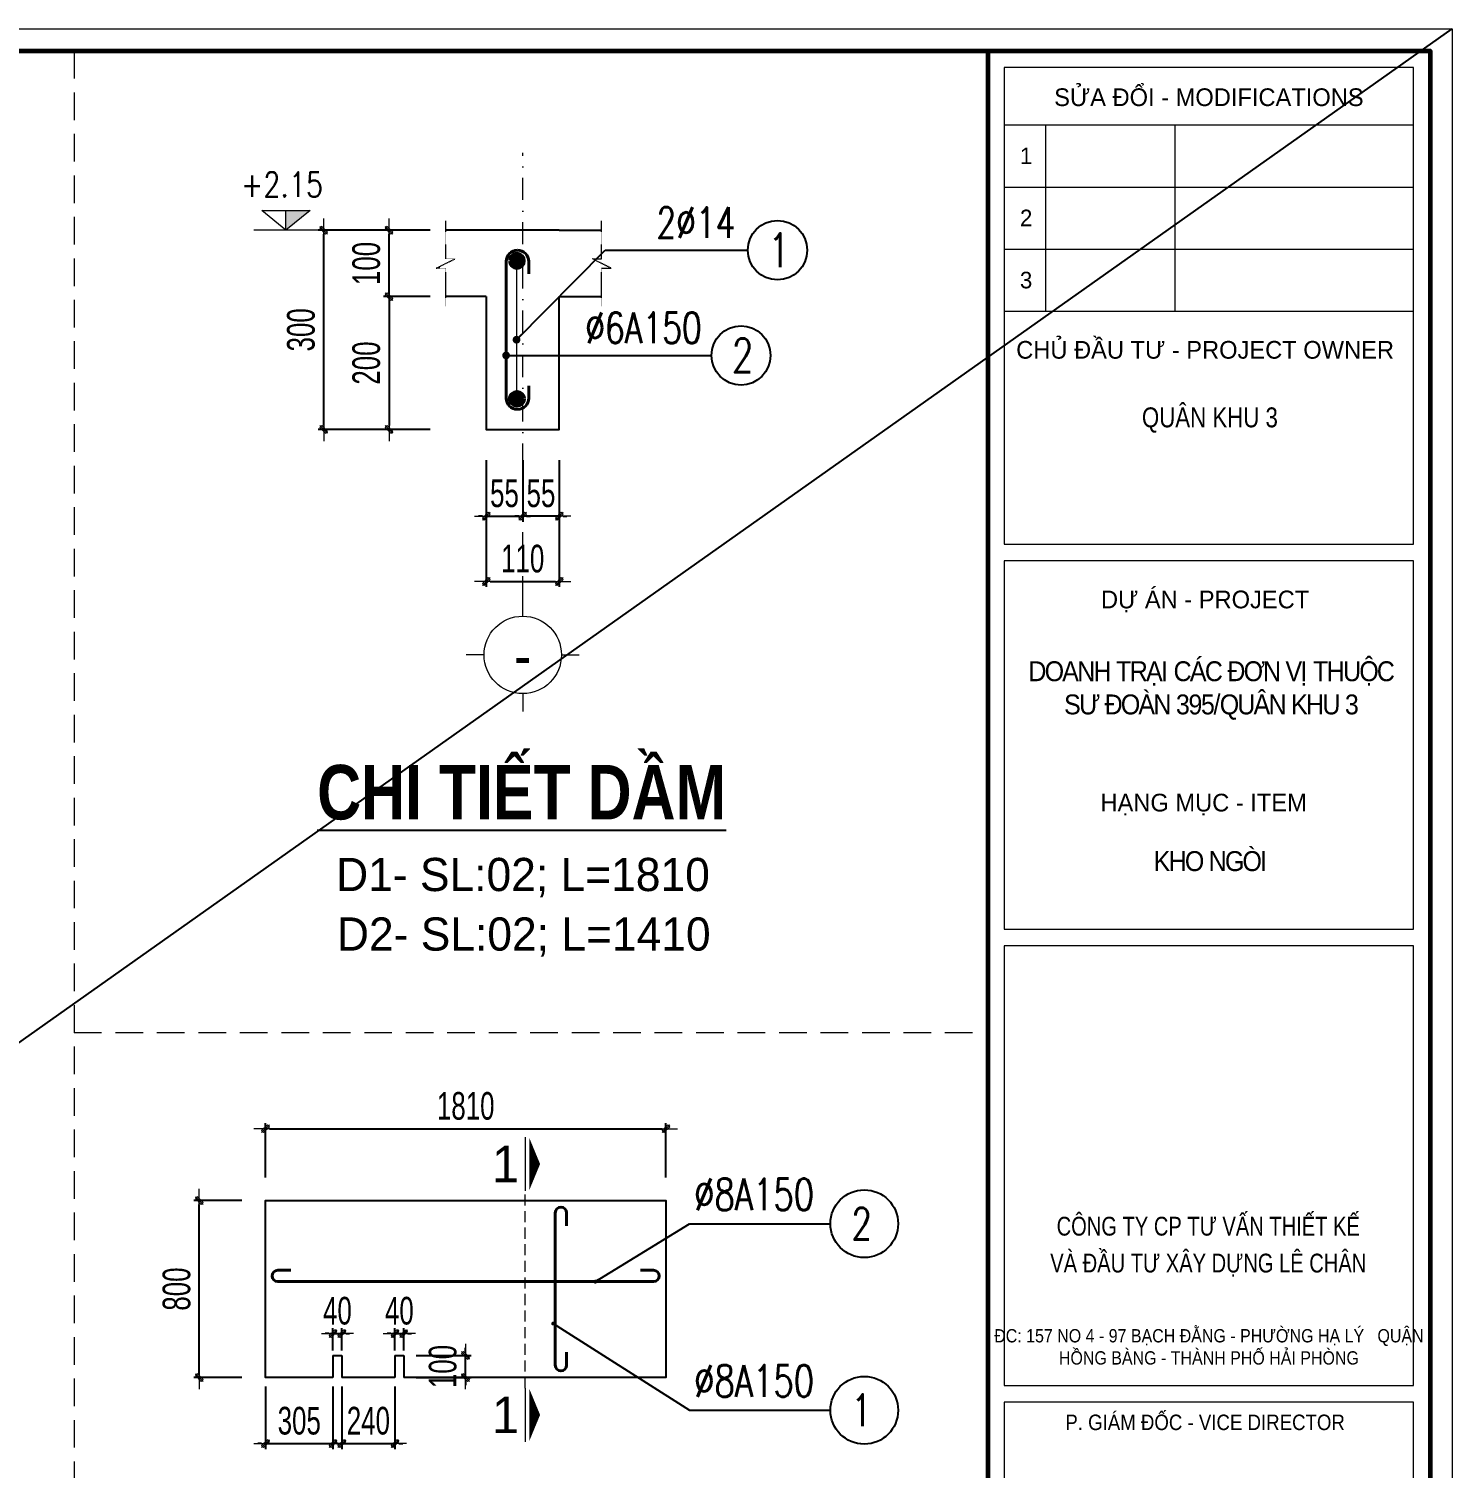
# Model space of a CAD drawing. Header units: millimetres. Extents: x -178395 to 493851, y -561170 to -280028.
# Drawn here: x 348816 to 355251, y -457171 to -450665 of the extents above; entities that cross this region are included whole.
import ezdxf
from ezdxf.enums import TextEntityAlignment as Align

# ---------------------------------------------------------------- set-up
doc = ezdxf.new("R2010")
doc.units = ezdxf.units.MM
doc.header["$MEASUREMENT"] = 0
doc.header["$PDMODE"] = 32
doc.linetypes.add('DASHDOT', pattern=[1, 0.5, -0.25, 0, -0.25])
doc.linetypes.add('HIDDEN', pattern=[0.375, 0.25, -0.125])
doc.layers.get('Defpoints').update_dxf_attribs({"color": 1})
for name, color, linetype, lineweight in [('08. Net Text', 3, 'Continuous', 13), ('Khungten_LCDI', 7, 'Continuous', 5), ('LC Dim', 8, 'Continuous', 18), ('LC ISO', 153, 'Continuous', 13), ('LC Khac', 4, 'Continuous', 9), ('LC MANH DUT', 35, 'HIDDEN', 5), ('LC Net dam2', 6, 'Continuous', 40), ('LC Net dam3', 1, 'Continuous', 60), ('LC Net manh', 133, 'Continuous', 5), ('LC Net thay', 63, 'Continuous', 25), ('LC Net truc', 79, 'DASHDOT', 13), ('LC Text1', 3, 'Continuous', 20), ('LC Text2', 7, 'Continuous', 25), ('MANH', 35, 'HIDDEN', 5)]:
    doc.layers.add(name, color=color, linetype=linetype, lineweight=lineweight)
doc.layers.add('KCS_Plotter', color=11, linetype='Continuous', plot=False)
doc.styles.add('HOATBIF', font='hoatbif.shx', dxfattribs={"width": 0.7})
doc.styles.add('Khungten', font='VHAVAN.TTF', dxfattribs={"width": 0.9, "height": 5000})
doc.styles.add('LC 1', font='VHAVANB.TTF')
doc.styles.add('LC 3', font='vnsimli.shx', dxfattribs={"width": 0.75})
doc.styles.add('LC3', font='VHARIALB.TTF', dxfattribs={"width": 0.8})
doc.styles.add('T1', font='Vnsimli.shx', dxfattribs={"width": 0.8})
doc.styles.add('Text Khung Ten', font='VHAVAN.TTF')
doc.styles.add('Title', font='VHBLACK.TTF', dxfattribs={"width": 0.8})
doc.dimstyles.new('1-100(1-50)', dxfattribs={"dimscale": 50, "dimtxt": 2.5, "dimasz": 0.35, "dimexe": 0.5, "dimexo": 0, "dimgap": 0.8, "dimtad": 1, "dimdec": 0, "dimzin": 0, "dimdsep": 46, "dimtxsty": 'HOATBIF', "dimblk1": 'DOT', "dimblk2": 'DOT', "dimsah": 1, "dimcen": -1, "dimdle": 1, "dimclrd": 256, "dimclre": 256, "dimclrt": 4, "dimadec": 3, "dimazin": 2, "dimtfac": 0.3333333333333333, "dimtdec": 0, "dimtix": 1, "dimtmove": 2, "dimatfit": 3, "dimldrblk": 'DOT', "dimfxl": 1, "dimtvp": 0.8333333333333334, "dimtolj": 1, "dimtzin": 0, "dimarcsym": 0})

# ---------------------------------------------------------------- blocks, each defined once
blk = doc.blocks.new('lcdi fix')
at = {"layer": 'Defpoints', "lineweight": 0}
blk.add_lwpolyline([(-1199.999999582767, -14849.99999999255), (-1199.999999582767, 14849.99999999255), (40799.99891111254, 14849.99999999255), (40799.99891111254, -14849.99999999255)], close=True, dxfattribs=at)
at = {"layer": 'Khungten_LCDI', "color": 5, "lineweight": 60}
blk.add_line((36600.02583062735, 14649.99999999255), (36600.02583062735, -14649.99999999255), dxfattribs=at)
at = {"layer": 'Khungten_LCDI', "color": 5, "lineweight": 25}
blk.add_line((40599.99900004354, -14649.99999999255), (40599.99900004354, 14649.99999999255), dxfattribs=at)
at = {"layer": 'Khungten_LCDI', "color": 9, "lineweight": 15}
for p, q in [((36750.02513940614, 13981.27512976249), (40449.99992020759, 13981.27512976249)), ((37122.65760470257, 13981.27512976249), (37122.65760470254, 12296.77231280552)), ((38292.76930031255, 13981.27512976249), (38292.76930031255, 12296.77231280552)), ((36750.02513940614, 13419.77419077684), (40449.99992021138, 13419.77419077684)), ((36750.02513940614, 12858.27325179118), (40449.99992021519, 12858.27325179118)), ((36750.02513940614, 12296.77231280552), (40449.99992021897, 12296.77231280552))]:
    blk.add_line(p, q, dxfattribs=at)
at = {"layer": 'Khungten_LCDI', "color": 5, "lineweight": 60}
blk.add_lwpolyline([(0, -14649.99999999255), (0, 14649.99999999255), (40599.99891117215, 14649.99999999255), (40599.99891117215, -14649.99999999255)], close=True, dxfattribs=at)
at = {"layer": 'Khungten_LCDI', "color": 9, "lineweight": 15}
for points in [[(36750.02513940614, 10190.36215135436), (40449.9999202339, 10190.36215135436), (40449.9999202041, 14500.00056800942), (36750.02513940614, 14500.00056800942)], [(36750.02496889672, 6711.542286322532), (40449.99974969468, 6711.542286322532), (40449.99974969468, 10040.36288679493), (36750.02496889672, 10040.36288679493)], [(36750.02502495137, 2587.221437875618), (40449.99980574933, 2587.221437875618), (40449.99980574933, 6561.543166530129), (36750.02502495137, 6561.543166530129)], [(36750.02502495137, 446.3150240202522), (40449.99980574933, 446.3150240202522), (40449.99980574933, 2437.222380185602), (36750.02502495137, 2437.222380185602)]]:
    blk.add_lwpolyline(points, close=True, dxfattribs=at)
at = {"color": 7, "style": 'Khungten'}
for s, p in [('söa ®æi - modifications', (38600.01252980512, 14151.4617836813)), ('chñ ®Çu t\xad - project owner', (38565.57125560918, 11868.2169807844)), ('dù ¸n - project', (38565.57108509979, 9611.80748452348)), ('h¹ng môc - item', (38552.46510473332, 7775.596831287228))]:
    blk.add_text(s, height=159.9999958502171, dxfattribs=at).set_placement(p, align=Align.CENTER)
at = {"color": 7}
for s, height, style, width, p in [('c«ng ty cp t\xad vÊn thiÕt kÕ', 169.9999955908556, 'Title', 0.8, (38594.21919414488, 3941.873595946599)), ('vµ ®Çu t\xad x©y dùng lª ch©n', 169.9999955908556, 'Title', 0.8, (38594.21919414488, 3608.587337957782)), ('P. gi¸m ®èc - VICE director', 139.9999963689399, 'Khungten', 0.9, (38565.57114115444, 2183.883514113128))]:
    blk.add_text(s, height=height, dxfattribs=dict(at, style=style, width=width)).set_placement(p, align=Align.CENTER)
at = {"color": 4, "char_height": 179.9999953314942, "attachment_point": 5, "style": 'Khungten'}
for s, insert, width in [('{\\f.VnArialH|b0|i0|c0|p34;\\W0.8;qu©n khu 3}', (38609.02527756968, 11313.04032045403), 2315.239174475153), ('{\\f.VnArialH|b0|i0|c0|p34;\\W0.9;\\T0.9;doanh tr¹i c¸c ®¬n vÞ thuéc s\xad ®oµn 395/qu©n khu 3}', (38616.59573447103, 8868.327071813743), 3461.974560685278), ('{\\f.VnArialH|b0|i0|c0|p34;\\T0.9;kho ngßi}', (38609.02510706029, 7325.415664871041), 3712.55598912021)]:
    blk.add_mtext(s, dxfattribs=dict(at, insert=insert, width=width))
at = {"color": 7, "insert": (38600.01241535035, 3096.456882828323), "char_height": 120, "attachment_point": 2, "style": 'Khungten'}
blk.add_mtext_dynamic_manual_height_columns('®c: 157 no 4 - 97 b¹ch ®»ng - ph\xadêng h¹ lý   quËn hång bµng - thµnh phè h¶i phßng ', width=3886.568828173215, gutter_width=25, heights=[0], dxfattribs=at)
at = {"color": 7, "style": 'Khungten', "width": 0.8}
for tag, p in [('REVISION', (39498.75271332351, -10746.30395446718)), ('NGAYHT', (39546.07422497955, -11609.37091637403))]:
    blk.add_attdef(tag, text='', height=199.998925739526, dxfattribs=at).set_placement(p, align=Align.CENTER)
at = {"layer": '08. Net Text', "color": 7, "style": 'Text Khung Ten'}
blk.add_text('1', height=150, dxfattribs=at).set_placement((36891.65192946028, 13626.77405334987))
at = {"layer": '08. Net Text', "color": 7, "ltscale": 2, "style": 'Text Khung Ten'}
for s, p in [('2', (36891.65192946028, 13065.27311436422)), ('3', (36891.65192946028, 12503.77217537856))]:
    blk.add_text(s, height=150, dxfattribs=at).set_placement(p)
at = {"layer": 'LC Text1', "color": 3, "style": 'LC 1', "width": 1.834005631990714}
for tag, p, p2 in [('TENBANVE1', (36912.65773373929, -8885.760238945484), (40339.14503431407, -8885.760238945484)), ('TENBANVE2', (36912.65773373929, -9562.465564332902), (40339.14503431407, -9562.465564332902))]:
    blk.add_attdef(tag, text='', height=249.9999935159642, dxfattribs=at).set_placement(p, p2, align=Align.FIT)
at = {"layer": 'LC Text1', "style": 'Title', "width": 0.7}
blk.add_attdef('SOBANVE', text='', height=249.9999935159641, dxfattribs=at).set_placement((39561.98232412425, -13896.18071823567), align=Align.CENTER)
blk = doc.blocks.new('theptron1')
at = {"layer": 'LC Net dam3'}
for p, q in [((-0.5, 0), (0.5, 0)), ((-0.3535533905960619, 0.353553390592424), (0.3535533905960619, -0.353553390592424)), ((0.3535533905960619, 0.353553390592424), (-0.3535533905960619, -0.353553390592424)), ((0, 0.5), (0, -0.5))]:
    blk.add_line(p, q, dxfattribs=at)
blk.add_circle((0, 0), 0.4999999999978782, dxfattribs=at)
blk = doc.blocks.new('DOT')
at = {"layer": 'LC Dim'}
blk.add_line((-3, 0), (3, 0), dxfattribs=at)
at = {"layer": 'LC Dim', "color": 4}
blk.add_line((-1, -1), (1, 1), dxfattribs=at)
blk.add_lwpolyline([(0.5, 1), (-1, -0.5), (-0.5, -1), (1, 0.5)], close=True, dxfattribs=at)
blk = doc.blocks.new('*D1228')
at = {"layer": 'Defpoints', "color": 0, "ltscale": 2, "transparency": 16777216}
for p in [(350883.8881903124, -452614.4127547548), (351048.8881903124, -452614.4127547548), (351048.8881903124, -452867.9188399567)]:
    blk.add_point(p, dxfattribs=at)
at = {"layer": 'LC Dim', "lineweight": -2, "ltscale": 2, "transparency": 16777216}
for p, q in [((350883.8881903124, -452614.4127547548), (350883.8881903124, -452892.9188399567)), ((351048.8881903124, -452614.4127547548), (351048.8881903124, -452892.9188399567)), ((350866.3881903124, -452867.9188399567), (350848.8881903124, -452867.9188399567)), ((350883.8881903124, -452867.9188399567), (351048.8881903124, -452867.9188399567)), ((351066.3881903124, -452867.9188399567), (351083.8881903124, -452867.9188399567))]:
    blk.add_line(p, q, dxfattribs=at)
at = {"layer": 'LC Dim', "lineweight": -2, "ltscale": 2, "transparency": 16777216, "xscale": 17.5, "yscale": 17.5, "zscale": 17.5}
blk.add_blockref('DOT', (350883.8881903124, -452867.9188399567), dxfattribs=at)
at = {"layer": 'LC Dim', "lineweight": -2, "ltscale": 2, "transparency": 16777216, "xscale": 17.5, "yscale": 17.5, "zscale": 17.5, "rotation": 180}
blk.add_blockref('DOT', (351048.8881903124, -452867.9188399567), dxfattribs=at)
at = {"layer": 'LC Dim', "color": 4, "ltscale": 2, "transparency": 16777216, "insert": (350966.3881903124, -452765.4188399567), "char_height": 125, "attachment_point": 5, "style": 'HOATBIF'}
blk.add_mtext('\\A1;55', dxfattribs=at)
blk = doc.blocks.new('_Dot')
at = {"color": 0, "linetype": 'ByBlock', "lineweight": -2}
blk.add_line((-0.5, 0), (-1, 0), dxfattribs=at)
at = {"color": 0, "linetype": 'ByBlock', "const_width": 0.5}
blk.add_lwpolyline([(-0.25, 0, 1), (0.25, 0, 1)], format="xyb", close=True, dxfattribs=at)
blk = doc.blocks.new('*D1229')
at = {"layer": 'Defpoints', "color": 0, "ltscale": 2, "transparency": 16777216}
for p in [(350883.8881903124, -452614.4127547548), (351213.8881903124, -452614.4127547548), (351213.8881903124, -453163.1516017588)]:
    blk.add_point(p, dxfattribs=at)
at = {"layer": 'LC Dim', "lineweight": -2, "ltscale": 2, "transparency": 16777216}
for p, q in [((350883.8881903124, -452614.4127547548), (350883.8881903124, -453188.1516017588)), ((351213.8881903124, -452614.4127547548), (351213.8881903124, -453188.1516017588)), ((350901.3881903124, -453163.1516017588), (351196.3881903124, -453163.1516017588))]:
    blk.add_line(p, q, dxfattribs=at)
at = {"layer": 'LC Dim', "lineweight": -2, "ltscale": 2, "transparency": 16777216, "xscale": 17.5, "yscale": 17.5, "zscale": 17.5, "rotation": 180}
blk.add_blockref('DOT', (350883.8881903124, -453163.1516017588), dxfattribs=at)
at = {"layer": 'LC Dim', "lineweight": -2, "ltscale": 2, "transparency": 16777216, "xscale": 17.5, "yscale": 17.5, "zscale": 17.5}
blk.add_blockref('DOT', (351213.8881903124, -453163.1516017588), dxfattribs=at)
at = {"layer": 'LC Dim', "color": 4, "ltscale": 2, "transparency": 16777216, "insert": (351048.8881903124, -453060.6516017588), "char_height": 125, "attachment_point": 5, "style": 'HOATBIF'}
blk.add_mtext('\\A1;110', dxfattribs=at)
blk = doc.blocks.new('*D1230')
at = {"layer": 'Defpoints', "color": 0, "ltscale": 2, "transparency": 16777216}
for p in [(350444.4604901012, -451575.9561887703), (350630.3771477961, -451575.9561887703), (350630.3771477956, -451875.9561887702)]:
    blk.add_point(p, dxfattribs=at)
at = {"layer": 'LC Dim', "lineweight": -2, "ltscale": 2, "transparency": 16777216}
for p, q in [((350630.3771477961, -451575.9561887703), (350419.4604901012, -451575.9561887703)), ((350444.4604901012, -451858.4561887702), (350444.4604901012, -451593.4561887703)), ((350630.3771477956, -451875.9561887702), (350419.4604901012, -451875.9561887702))]:
    blk.add_line(p, q, dxfattribs=at)
at = {"layer": 'LC Dim', "lineweight": -2, "ltscale": 2, "transparency": 16777216, "xscale": 17.5, "yscale": 17.5, "zscale": 17.5}
for p, rotation in [((350444.4604901012, -451575.9561887703), 90), ((350444.4604901012, -451875.9561887702), 270)]:
    blk.add_blockref('DOT', p, dxfattribs=dict(at, rotation=rotation))
at = {"layer": 'LC Dim', "color": 4, "ltscale": 2, "transparency": 16777216, "insert": (350341.9604901011, -451725.9561887702), "char_height": 125, "attachment_point": 5, "rotation": 90, "style": 'HOATBIF'}
blk.add_mtext('\\A1;100', dxfattribs=at)
blk = doc.blocks.new('*D1231')
at = {"layer": 'Defpoints', "color": 0, "ltscale": 2, "transparency": 16777216}
for p in [(350149.2277282989, -451575.9561887703), (350630.3771477959, -451575.9561887703), (350630.3771477954, -452475.9561887703)]:
    blk.add_point(p, dxfattribs=at)
at = {"layer": 'LC Dim', "lineweight": -2, "ltscale": 2, "transparency": 16777216}
for p, q in [((350630.3771477959, -451575.9561887703), (350124.2277282989, -451575.9561887703)), ((350149.2277282989, -452458.4561887703), (350149.2277282989, -451593.4561887703)), ((350630.3771477954, -452475.9561887703), (350124.2277282989, -452475.9561887703))]:
    blk.add_line(p, q, dxfattribs=at)
at = {"layer": 'LC Dim', "lineweight": -2, "ltscale": 2, "transparency": 16777216, "xscale": 17.5, "yscale": 17.5, "zscale": 17.5}
for p, rotation in [((350149.2277282989, -451575.9561887703), 90), ((350149.2277282989, -452475.9561887703), 270)]:
    blk.add_blockref('DOT', p, dxfattribs=dict(at, rotation=rotation))
at = {"layer": 'LC Dim', "color": 4, "ltscale": 2, "transparency": 16777216, "insert": (350046.7277282987, -452025.9561887702), "char_height": 125, "attachment_point": 5, "rotation": 90, "style": 'HOATBIF'}
blk.add_mtext('\\A1;300', dxfattribs=at)
blk = doc.blocks.new('TIEUDE1')
at = {"layer": 'LC Text2', "color": 7, "style": 'LC 1'}
blk.add_attdef('TIªU§Ò', text='', height=5, dxfattribs=at).set_placement((0, 0), align=Align.BOTTOM_CENTER)
blk.add_attdef('TL', text='', height=3, dxfattribs=at).set_placement((0, -2), align=Align.TOP_CENTER)
blk = doc.blocks.new('*D1232')
at = {"layer": 'Defpoints', "color": 0, "ltscale": 2, "transparency": 16777216}
for p in [(350630.3771477954, -451875.9561887702), (350444.4604901012, -452475.9561887703), (350601.0963930592, -452475.9561887703)]:
    blk.add_point(p, dxfattribs=at)
at = {"layer": 'LC Dim', "lineweight": -2, "ltscale": 2, "transparency": 16777216}
for p, q in [((350630.3771477954, -451875.9561887702), (350419.4604901012, -451875.9561887702)), ((350444.4604901012, -451893.4561887702), (350444.4604901012, -452458.4561887703)), ((350601.0963930592, -452475.9561887703), (350419.4604901012, -452475.9561887703))]:
    blk.add_line(p, q, dxfattribs=at)
at = {"layer": 'LC Dim', "lineweight": -2, "ltscale": 2, "transparency": 16777216, "xscale": 17.5, "yscale": 17.5, "zscale": 17.5}
for p, rotation in [((350444.4604901012, -451875.9561887702), 90), ((350444.4604901012, -452475.9561887703), 270)]:
    blk.add_blockref('DOT', p, dxfattribs=dict(at, rotation=rotation))
at = {"layer": 'LC Dim', "color": 4, "ltscale": 2, "transparency": 16777216, "insert": (350341.9604901011, -452175.9561887702), "char_height": 125, "attachment_point": 5, "rotation": 90, "style": 'HOATBIF'}
blk.add_mtext('\\A1;200', dxfattribs=at)
blk = doc.blocks.new('TTRUC')
at = {"layer": 'LC ISO'}
for p, q in [((0, 6.94551799677526), (0, 10.13175513561828)), ((-6.94551799677526, 0), (-10.13175513561828, 0)), ((6.94551799677526, 0), (10.13175513561828, 0)), ((0, -6.94551799677526), (0, -10.13175513561828))]:
    blk.add_line(p, q, dxfattribs=at)
at = {"layer": 'LC Net manh'}
blk.add_circle((0, 0), 6.94551799677526, dxfattribs=at)
blk = doc.blocks.new('*D1233')
at = {"layer": 'Defpoints', "color": 0, "ltscale": 2, "transparency": 16777216}
for p in [(351048.8881903124, -452614.4127547548), (351213.8881903124, -452614.4127547548), (351048.8881903124, -452867.9188399567)]:
    blk.add_point(p, dxfattribs=at)
at = {"layer": 'LC Dim', "lineweight": -2, "ltscale": 2, "transparency": 16777216}
for p, q in [((351048.8881903124, -452614.4127547548), (351048.8881903124, -452892.9188399567)), ((351213.8881903124, -452614.4127547548), (351213.8881903124, -452892.9188399567)), ((351031.3881903124, -452867.9188399567), (351013.8881903124, -452867.9188399567)), ((351213.8881903124, -452867.9188399567), (351048.8881903124, -452867.9188399567)), ((351231.3881903124, -452867.9188399567), (351248.8881903124, -452867.9188399567))]:
    blk.add_line(p, q, dxfattribs=at)
at = {"layer": 'LC Dim', "lineweight": -2, "ltscale": 2, "transparency": 16777216, "xscale": 17.5, "yscale": 17.5, "zscale": 17.5}
blk.add_blockref('DOT', (351048.8881903124, -452867.9188399567), dxfattribs=at)
at = {"layer": 'LC Dim', "lineweight": -2, "ltscale": 2, "transparency": 16777216, "xscale": 17.5, "yscale": 17.5, "zscale": 17.5, "rotation": 180}
blk.add_blockref('DOT', (351213.8881903124, -452867.9188399567), dxfattribs=at)
at = {"layer": 'LC Dim', "color": 4, "ltscale": 2, "transparency": 16777216, "insert": (351131.3881903124, -452765.4188399567), "char_height": 125, "attachment_point": 5, "style": 'HOATBIF'}
blk.add_mtext('\\A1;55', dxfattribs=at)
blk = doc.blocks.new('Caodo1')
at = {"layer": 'LC Text1'}
blk.add_hatch(color=4, dxfattribs=at).paths.add_polyline_path([(3.638e-12, 200.210680454169), (3.638e-12, 3.2e-15), (243.3882687822297, 200.210680454169)])
at = {"layer": 'LC Text1', "color": 4}
for p, q in [((3.638e-12, 0), (3.638e-12, 200.2106804541654)), ((323.6303984126134, 0), (-323.6303984126098, 0))]:
    blk.add_line(p, q, dxfattribs=at)
blk.add_lwpolyline([(-243.3882687822297, 200.210680454169), (243.3882687822297, 200.210680454169), (3.638e-12, 0), (3.638e-12, 0)], close=True, dxfattribs=at)
at = {"layer": 'LC Text1', "color": 4, "style": 'T1', "width": 0.8}
blk.add_attdef('%%P0,00', text='', height=250, dxfattribs=at).set_placement((-39.04586973765618, 459.5053816559738), align=Align.MIDDLE_CENTER)
blk = doc.blocks.new('*D1200')
at = {"layer": 'Defpoints', "color": 0, "ltscale": 2, "transparency": 16777216}
for p in [(349586.8117204267, -455961.0846480821), (349779.6545331988, -455961.0846480821), (349779.6545331993, -456761.0846480821)]:
    blk.add_point(p, dxfattribs=at)
at = {"layer": 'LC Dim', "lineweight": -2, "ltscale": 2, "transparency": 16777216}
for p, q in [((349779.6545331988, -455961.0846480821), (349561.8117204267, -455961.0846480821)), ((349586.8117204267, -456743.5846480821), (349586.8117204267, -455978.5846480821)), ((349779.6545331993, -456761.0846480821), (349561.8117204267, -456761.0846480821))]:
    blk.add_line(p, q, dxfattribs=at)
at = {"layer": 'LC Dim', "lineweight": -2, "ltscale": 2, "transparency": 16777216, "xscale": 17.5, "yscale": 17.5, "zscale": 17.5}
for p, rotation in [((349586.8117204267, -455961.0846480821), 90), ((349586.8117204267, -456761.0846480821), 270)]:
    blk.add_blockref('DOT', p, dxfattribs=dict(at, rotation=rotation))
at = {"layer": 'LC Dim', "color": 4, "ltscale": 2, "transparency": 16777216, "insert": (349484.3117204265, -456361.084648082), "char_height": 125, "attachment_point": 5, "rotation": 90, "style": 'HOATBIF'}
blk.add_mtext('\\A1;800', dxfattribs=at)
blk = doc.blocks.new('*D1201')
at = {"layer": 'Defpoints', "color": 0, "ltscale": 2, "transparency": 16777216}
for p in [(351696.1824927182, -455636.4650764127), (349886.1824927182, -455856.8150260619), (351696.1824927182, -455856.8150260619)]:
    blk.add_point(p, dxfattribs=at)
at = {"layer": 'LC Dim', "lineweight": -2, "ltscale": 2, "transparency": 16777216}
for p, q in [((349886.1824927182, -455856.8150260619), (349886.1824927182, -455611.4650764127)), ((351696.1824927182, -455856.8150260619), (351696.1824927182, -455611.4650764127)), ((349903.6824927182, -455636.4650764127), (351678.6824927182, -455636.4650764127))]:
    blk.add_line(p, q, dxfattribs=at)
at = {"layer": 'LC Dim', "lineweight": -2, "ltscale": 2, "transparency": 16777216, "xscale": 17.5, "yscale": 17.5, "zscale": 17.5, "rotation": 180}
blk.add_blockref('DOT', (349886.1824927182, -455636.4650764127), dxfattribs=at)
at = {"layer": 'LC Dim', "lineweight": -2, "ltscale": 2, "transparency": 16777216, "xscale": 17.5, "yscale": 17.5, "zscale": 17.5}
blk.add_blockref('DOT', (351696.1824927182, -455636.4650764127), dxfattribs=at)
at = {"layer": 'LC Dim', "color": 4, "ltscale": 2, "transparency": 16777216, "insert": (350791.1824927182, -455533.9650764127), "char_height": 125, "attachment_point": 5, "style": 'HOATBIF'}
blk.add_mtext('\\A1;1810', dxfattribs=at)
blk = doc.blocks.new('*D1202')
at = {"layer": 'Defpoints', "color": 0, "ltscale": 2, "transparency": 16777216}
for p in [(349886.1824927182, -456801.9688691552), (350191.1824927182, -456801.9688691552), (350191.1824927182, -457059.3333495017)]:
    blk.add_point(p, dxfattribs=at)
at = {"layer": 'LC Dim', "lineweight": -2, "ltscale": 2, "transparency": 16777216}
for p, q in [((349886.1824927182, -456801.9688691552), (349886.1824927182, -457084.3333495017)), ((350191.1824927182, -456801.9688691552), (350191.1824927182, -457084.3333495017)), ((349868.6824927182, -457059.3333495017), (349851.1824927182, -457059.3333495017)), ((349886.1824927182, -457059.3333495017), (350191.1824927182, -457059.3333495017)), ((350208.6824927182, -457059.3333495017), (350226.1824927182, -457059.3333495017))]:
    blk.add_line(p, q, dxfattribs=at)
at = {"layer": 'LC Dim', "lineweight": -2, "ltscale": 2, "transparency": 16777216, "xscale": 17.5, "yscale": 17.5, "zscale": 17.5}
blk.add_blockref('DOT', (349886.1824927182, -457059.3333495017), dxfattribs=at)
at = {"layer": 'LC Dim', "lineweight": -2, "ltscale": 2, "transparency": 16777216, "xscale": 17.5, "yscale": 17.5, "zscale": 17.5, "rotation": 180}
blk.add_blockref('DOT', (350191.1824927182, -457059.3333495017), dxfattribs=at)
at = {"layer": 'LC Dim', "color": 4, "ltscale": 2, "transparency": 16777216, "insert": (350038.6824927182, -456956.8333495017), "char_height": 125, "attachment_point": 5, "style": 'HOATBIF'}
blk.add_mtext('\\A1;305', dxfattribs=at)
blk = doc.blocks.new('*D1203')
at = {"layer": 'Defpoints', "color": 0, "ltscale": 2, "transparency": 16777216}
for p in [(350231.1824927182, -456562.2274973448), (350191.1824927182, -456639.4032935921), (350231.1824927182, -456639.4032935921)]:
    blk.add_point(p, dxfattribs=at)
at = {"layer": 'LC Dim', "lineweight": -2, "ltscale": 2, "transparency": 16777216}
for p, q in [((350191.1824927182, -456639.4032935921), (350191.1824927182, -456537.2274973448)), ((350231.1824927182, -456639.4032935921), (350231.1824927182, -456537.2274973448)), ((350173.6824927182, -456562.2274973448), (350156.1824927182, -456562.2274973448)), ((350191.1824927182, -456562.2274973448), (350231.1824927182, -456562.2274973448)), ((350248.6824927182, -456562.2274973448), (350266.1824927182, -456562.2274973448))]:
    blk.add_line(p, q, dxfattribs=at)
at = {"layer": 'LC Dim', "lineweight": -2, "ltscale": 2, "transparency": 16777216, "xscale": 17.5, "yscale": 17.5, "zscale": 17.5}
blk.add_blockref('DOT', (350191.1824927182, -456562.2274973448), dxfattribs=at)
at = {"layer": 'LC Dim', "lineweight": -2, "ltscale": 2, "transparency": 16777216, "xscale": 17.5, "yscale": 17.5, "zscale": 17.5, "rotation": 180}
blk.add_blockref('DOT', (350231.1824927182, -456562.2274973448), dxfattribs=at)
at = {"layer": 'LC Dim', "color": 4, "ltscale": 2, "transparency": 16777216, "insert": (350211.1824927182, -456459.7274973448), "char_height": 125, "attachment_point": 5, "style": 'HOATBIF'}
blk.add_mtext('\\A1;40', dxfattribs=at)
blk = doc.blocks.new('*D1204')
at = {"layer": 'Defpoints', "color": 0, "ltscale": 2, "transparency": 16777216}
for p in [(350511.1824927182, -456562.2274973448), (350471.1824927182, -456639.4032935921), (350511.1824927182, -456639.4032935921)]:
    blk.add_point(p, dxfattribs=at)
at = {"layer": 'LC Dim', "lineweight": -2, "ltscale": 2, "transparency": 16777216}
for p, q in [((350471.1824927182, -456639.4032935921), (350471.1824927182, -456537.2274973448)), ((350511.1824927182, -456639.4032935921), (350511.1824927182, -456537.2274973448)), ((350453.6824927182, -456562.2274973448), (350436.1824927182, -456562.2274973448)), ((350471.1824927182, -456562.2274973448), (350511.1824927182, -456562.2274973448)), ((350528.6824927182, -456562.2274973448), (350546.1824927182, -456562.2274973448))]:
    blk.add_line(p, q, dxfattribs=at)
at = {"layer": 'LC Dim', "lineweight": -2, "ltscale": 2, "transparency": 16777216, "xscale": 17.5, "yscale": 17.5, "zscale": 17.5}
blk.add_blockref('DOT', (350471.1824927182, -456562.2274973448), dxfattribs=at)
at = {"layer": 'LC Dim', "lineweight": -2, "ltscale": 2, "transparency": 16777216, "xscale": 17.5, "yscale": 17.5, "zscale": 17.5, "rotation": 180}
blk.add_blockref('DOT', (350511.1824927182, -456562.2274973448), dxfattribs=at)
at = {"layer": 'LC Dim', "color": 4, "ltscale": 2, "transparency": 16777216, "insert": (350491.1824927182, -456459.7274973448), "char_height": 125, "attachment_point": 5, "style": 'HOATBIF'}
blk.add_mtext('\\A1;40', dxfattribs=at)
blk = doc.blocks.new('*D1205')
at = {"layer": 'Defpoints', "color": 0, "ltscale": 2, "transparency": 16777216}
for p in [(350231.1824927182, -456801.9688691552), (350471.1824927182, -456801.9688691552), (350471.1824927182, -457059.3333495017)]:
    blk.add_point(p, dxfattribs=at)
at = {"layer": 'LC Dim', "lineweight": -2, "ltscale": 2, "transparency": 16777216}
for p, q in [((350231.1824927182, -456801.9688691552), (350231.1824927182, -457084.3333495017)), ((350471.1824927182, -456801.9688691552), (350471.1824927182, -457084.3333495017)), ((350213.6824927182, -457059.3333495017), (350196.1824927182, -457059.3333495017)), ((350231.1824927182, -457059.3333495017), (350471.1824927182, -457059.3333495017)), ((350488.6824927182, -457059.3333495017), (350506.1824927182, -457059.3333495017))]:
    blk.add_line(p, q, dxfattribs=at)
at = {"layer": 'LC Dim', "lineweight": -2, "ltscale": 2, "transparency": 16777216, "xscale": 17.5, "yscale": 17.5, "zscale": 17.5}
blk.add_blockref('DOT', (350231.1824927182, -457059.3333495017), dxfattribs=at)
at = {"layer": 'LC Dim', "lineweight": -2, "ltscale": 2, "transparency": 16777216, "xscale": 17.5, "yscale": 17.5, "zscale": 17.5, "rotation": 180}
blk.add_blockref('DOT', (350471.1824927182, -457059.3333495017), dxfattribs=at)
at = {"layer": 'LC Dim', "color": 4, "ltscale": 2, "transparency": 16777216, "insert": (350351.1824927182, -456956.8333495017), "char_height": 125, "attachment_point": 5, "style": 'HOATBIF'}
blk.add_mtext('\\A1;240', dxfattribs=at)
blk = doc.blocks.new('*D1206')
at = {"layer": 'Defpoints', "color": 0, "ltscale": 2, "transparency": 16777216}
for p in [(350567.8669088029, -456661.084648082), (350790.1302358034, -456661.084648082), (350567.8669088029, -456761.084648082)]:
    blk.add_point(p, dxfattribs=at)
at = {"layer": 'LC Dim', "lineweight": -2, "ltscale": 2, "transparency": 16777216}
for p, q in [((350567.8669088029, -456661.084648082), (350815.1302358034, -456661.084648082)), ((350790.1302358034, -456643.584648082), (350790.1302358034, -456626.084648082)), ((350790.1302358034, -456761.084648082), (350790.1302358034, -456661.084648082)), ((350567.8669088029, -456761.084648082), (350815.1302358034, -456761.084648082)), ((350790.1302358034, -456778.584648082), (350790.1302358034, -456796.084648082))]:
    blk.add_line(p, q, dxfattribs=at)
at = {"layer": 'LC Dim', "lineweight": -2, "ltscale": 2, "transparency": 16777216, "xscale": 17.5, "yscale": 17.5, "zscale": 17.5}
for p, rotation in [((350790.1302358034, -456661.084648082), 270), ((350790.1302358034, -456761.084648082), 90)]:
    blk.add_blockref('DOT', p, dxfattribs=dict(at, rotation=rotation))
at = {"layer": 'LC Dim', "color": 4, "ltscale": 2, "transparency": 16777216, "insert": (350687.6302358032, -456711.0846480819), "char_height": 125, "attachment_point": 5, "rotation": 90, "style": 'HOATBIF'}
blk.add_mtext('\\A1;100', dxfattribs=at)

msp = doc.modelspace()

# ---------------------------------------------------------------- linework, layer by layer
at = {"layer": 'KCS_Plotter', "ltscale": 250}
msp.add_line((334250.9748420428, -465515.3829134621), (355250.9742973905, -450665.3829134701), dxfattribs=at)
at = {"layer": 'LC Dim', "ltscale": 2}
msp.add_line((351022.7578606677, -452307.8658806598), (351022.7578606651, -451744.0464968796), dxfattribs=at)
at = {"layer": 'LC Khac', "color": 1, "ltscale": 2}
for p, q in [((351060.4383276015, -455674.5955460193), (351060.438327602, -455917.3280273835)), ((351060.4383276015, -456808.3939931391), (351060.438327602, -457051.1264745033))]:
    msp.add_line(p, q, dxfattribs=at)
for points in [[(351127.4432446341, -455795.9617866986, 0, 235.7142857147439, 0), (351078.7307603062, -455795.9617866986, 137.5000000002673, 137.5000000002673, 0)], [(351127.4432446341, -456929.7602338184, 0, 235.7142857147439, 0), (351078.7307603062, -456929.7602338184, 137.5000000002673, 137.5000000002673, 0)]]:
    msp.add_lwpolyline(points, format="xyseb", dxfattribs=at)
at = {"layer": 'LC MANH DUT', "ltscale": 500}
for p, q in [((349020.3691040069, -450765.3829134697), (349020.3691040069, -460188.4451888471)), ((349020.3691040069, -455201.2443725168), (353150.9877571479, -455201.2443725168))]:
    msp.add_line(p, q, dxfattribs=at)
at = {"layer": 'LC MANH DUT', "ltscale": 200}
msp.add_line((351060.4383276015, -456808.3939931391), (351060.438327602, -455917.3280273835), dxfattribs=at)
at = {"layer": 'LC Net dam2'}
for p, q in [((350973.8881903124, -451716.984126871), (350973.8881903124, -452334.9282506689)), ((351075.9440665146, -451772.9399041038), (351075.9440665146, -451716.984126871)), ((351075.9440665146, -452278.972473436), (351075.9440665146, -452334.9282506689))]:
    msp.add_line(p, q, dxfattribs=at)
at = {"layer": 'LC Net dam2', "ltscale": 2}
for points in [[(351247.2136866361, -456075.533990308), (351247.2136866358, -456016.778150308, 0.9999999999999999), (351195.8266821835, -456016.778150308), (351195.8266821919, -456705.3911458555, 1), (351247.2136866447, -456705.3911458554), (351247.2136866447, -456646.6353058552)], [(350000.6318349444, -456276.274140093), (349941.8759949444, -456276.2741400931, 0.9999999999999999), (349941.8759949444, -456327.6611445454), (351640.4889904918, -456327.661144537, 1), (351640.4889904918, -456276.2741400843), (351581.7331504916, -456276.2741400843)]]:
    msp.add_lwpolyline(points, format="xyb", dxfattribs=at)
at = {"layer": 'LC Net dam2'}
for centre, radius, start, end in [((351024.9161284134, -451716.984126871), 51.02793810103321, 90, 180), ((351024.9161284136, -451716.9841268709), 51.02793810114963, 0, 90), ((351024.9161284136, -452334.9282506689), 51.02793810114963, 180, 270), ((351024.9161284136, -452334.9282506689), 51.02793810114963, 270, 0)]:
    msp.add_arc(centre, radius, start, end, dxfattribs=at)
at = {"layer": 'LC Net thay', "linetype": 'Continuous', "ltscale": 1000}
for p, q in [((350883.8881903124, -451575.9561887701), (350701.1666226917, -451575.9561887701)), ((351213.8881903124, -451575.9561887701), (351405.7074183665, -451575.9561887701)), ((350883.8881903124, -451875.9561887701), (350701.1666226917, -451875.9561887701)), ((351213.8881903124, -451875.9561887701), (351405.7074183665, -451875.9561887701))]:
    msp.add_line(p, q, dxfattribs=at)
at = {"layer": 'LC Net thay', "ltscale": 200}
for p, q in [((350191.1824927182, -456661.0846480819), (350191.1824927182, -456761.0846480819)), ((350191.1824927182, -456661.0846480819), (350231.1824927182, -456661.0846480819)), ((350231.1824927182, -456661.0846480819), (350231.1824927182, -456761.0846480819)), ((350471.1824927182, -456661.0846480819), (350471.1824927182, -456761.0846480819)), ((350471.1824927182, -456661.0846480819), (350511.1824927182, -456661.0846480819)), ((350511.1824927182, -456661.0846480819), (350511.1824927182, -456761.0846480819))]:
    msp.add_line(p, q, dxfattribs=at)
at = {"layer": 'LC Net thay', "linetype": 'Continuous', "ltscale": 1000}
for points in [[(351213.8881903124, -451575.9561887701), (350883.8881903124, -451575.9561887701)], [(350883.8881903124, -451875.9561887701), (350883.8881903124, -452475.9561887701), (351213.8881903124, -452475.9561887701), (351213.8881903124, -451875.9561887701)]]:
    msp.add_lwpolyline(points, dxfattribs=at)
at = {"layer": 'LC Net thay', "ltscale": 200}
for points in [[(350191.1824927182, -456761.0846480819), (349886.1824927182, -456761.0846480819), (349886.1824927182, -455961.0846480819), (351696.1824927182, -455961.0846480819), (351696.1824927182, -456761.0846480819), (350511.1824927182, -456761.0846480819)], [(350471.1824927182, -456761.0846480819), (350231.1824927182, -456761.0846480819)]]:
    msp.add_lwpolyline(points, dxfattribs=at)
at = {"layer": 'LC Net truc', "ltscale": 200}
msp.add_line((351048.8881903124, -453239.8599228771), (351048.8881903124, -451226.725302608), dxfattribs=at)
at = {"layer": 'LC Text2', "ltscale": 100}
for centre in [(352200.7013242565, -451665.9651789335), (352035.7013242565, -452141.5626691712)]:
    msp.add_circle(centre, 133.765917908898, dxfattribs=at)
at = {"layer": 'LC Text2', "linetype": 'ByBlock'}
for centre in [(352592.9276246518, -456065.7562868025), (352592.9276246518, -456908.7564070488)]:
    msp.add_circle(centre, 153.0282061185872, dxfattribs=at)
at = {"layer": 'MANH', "ltscale": 2}
for points in [[(350701.1666226917, -451918.8133316271), (350701.1666226917, -451747.3847601986), (350658.3094798346, -451747.3847601986), (350744.0237655489, -451704.5276173414), (350701.1666226917, -451704.5276173414), (350701.1666226917, -451533.0990459129)], [(351405.7074183665, -451918.8133316271), (351405.7074183665, -451747.3847601986), (351448.5645612235, -451747.3847601986), (351362.8502755094, -451704.5276173414), (351405.7074183665, -451704.5276173414), (351405.7074183665, -451533.0990459129)]]:
    msp.add_lwpolyline(points, dxfattribs=at)

# ---------------------------------------------------------------- block references
at = {"layer": 'LC Dim', "xscale": -60.00000000069849, "yscale": 60.00000000069849, "zscale": 60.00000000064909}
msp.add_blockref('theptron1', (351022.7578606649, -451714.0464968794), dxfattribs=at)
at = {"layer": 'LC Dim', "xscale": 60.00000000069849, "yscale": 60.00000000069849, "zscale": 60.00000000069849, "rotation": 180.0000000004822}
msp.add_blockref('theptron1', (351022.7578606679, -452337.8658806601), dxfattribs=at)
at = {"layer": 'LC ISO', "xscale": 25.19610424696835, "yscale": 25.19610424696835, "zscale": 25.19610424696835}
msp.add_blockref('TTRUC', (351048.8881903124, -453495.1406814787), dxfattribs=at)
at = {"layer": 'LC Net thay', "xscale": 0.5000000000000013, "yscale": 0.5000000000000013, "zscale": 0.5000000000000013}
msp.add_blockref('lcdi fix', (334850.9748418342, -458090.3829134661), dxfattribs=at)
at = {"layer": 'LC Text1'}
ref = msp.add_blockref('Caodo1', (349978.5940490091, -451575.9561887702), dxfattribs=dict(at, xscale=0.45, yscale=0.45, zscale=0.45))
ref.add_attrib('%%P0,00', '+2.15', dxfattribs={"layer": 'LC Text2', "height": 112.5, "style": 'T1', "width": 0.8}).set_placement((349961.0234076275, -451369.1787670251), align=Align.MIDDLE_CENTER)
at = {"layer": 'LC Text2'}
ref = msp.add_blockref('TIEUDE1', (351050.0981474944, -454312.4802106813), dxfattribs=dict(at, xscale=-50.00000000009664, yscale=50.00000000009664, zscale=50.00000000009664))
ref.add_attrib('TIªU§Ò', '%%Uchi tiÕt dÇm', dxfattribs={"color": 7, "height": 246.220730126512, "style": 'LC3', "width": 0.8}).set_placement((351044.1861627052, -454312.4802106813), align=Align.BOTTOM_CENTER)
ref.add_attrib('TL', 'd1- sl:02; l=1810', dxfattribs={"color": 7, "height": 150.0000000000558, "style": 'LC 1'}).set_placement((351050.0981474944, -454412.4802106834), align=Align.TOP_CENTER)
ref = msp.add_blockref('TIEUDE1', (351053.6359307187, -454581.5060385774), dxfattribs=dict(at, xscale=-50.00000000009664, yscale=50.00000000009664, zscale=50.00000000009664))
ref.add_attrib('TL', 'd2- sl:02; l=1410', dxfattribs={"color": 7, "height": 150.0000000000558, "style": 'LC 1'}).set_placement((351053.6359307187, -454681.5060385794), align=Align.TOP_CENTER)

# ---------------------------------------------------------------- texts
at = {"ltscale": 2, "style": 'LC 1'}
for p in [(350971.1644124604, -455795.9617867014), (350971.1644124604, -456929.7602338212)]:
    msp.add_attdef('1', text='A', height=165.0000000000535, dxfattribs=at).set_placement(p, align=Align.MIDDLE_CENTER)
at = {"layer": 'LC Text1', "ltscale": 0.2, "style": 'LC 1', "width": 0.9}
msp.add_text('-', height=197.2853535353064, dxfattribs=at).set_placement((351048.8881903124, -453655.6408040575), align=Align.BOTTOM_CENTER)
at = {"layer": 'LC Text2', "linetype": 'ByBlock', "style": 'LC 3', "width": 0.75}
for s, height, p in [('2%%C14', 138.8888921383897, (351653.3596949562, -451610.5336260631)), ('%%C6A150', 138.8888921383897, (351331.5780367799, -452086.1311163008)), ('%%C8A150', 143, (351823.6057434363, -456004.8241856762)), ('%%C8A150', 143, (351823.6057434363, -456847.8243059225))]:
    msp.add_text(s, height=height, dxfattribs=at).set_placement(p)
at = {"layer": 'LC Text2', "ltscale": 100, "style": 'LC 3', "width": 0.75}
for s, p in [('1', (352208.2499191262, -451665.9651789335)), ('2', (352043.2499191262, -452141.5626691712))]:
    msp.add_text(s, height=152.7777813522287, dxfattribs=at).set_placement(p, align=Align.MIDDLE_CENTER)
at = {"layer": 'LC Text2', "linetype": 'ByBlock', "style": 'LC 3', "width": 0.75}
for s, p in [('2', (352580.9712169586, -456065.7562868025)), ('1', (352580.9712169586, -456908.7564070488))]:
    msp.add_text(s, height=143, dxfattribs=at).set_placement(p, align=Align.MIDDLE_CENTER)

# ---------------------------------------------------------------- dimensions: what is measured, and where the dimension line sits
at = {"layer": 'LC Dim', "ltscale": 2}
for base, p1, p2, angle, picture, middle in [((350149.2277282989, -451575.9561887703), (350630.3771477953, -452475.9561887701), (350630.3771477957, -451575.9561887701), 90, '*D1231', (350046.7277282987, -452025.9561887702)), ((350444.4604901012, -451575.9561887703), (350630.3771477955, -451875.95618877), (350630.377147796, -451575.9561887701), 90, '*D1230', (350341.9604901011, -451725.9561887702)), ((350444.4604901012, -452475.9561887703), (350630.3771477953, -451875.95618877), (350601.0963930591, -452475.9561887701), 270, '*D1232', (350341.9604901011, -452175.9561887702)), ((351048.8881903124, -452867.9188399567), (351213.8881903124, -452614.4127547548), (351048.8881903124, -452614.4127547548), 180, '*D1233', (351131.3881903124, -452765.4188399567))]:
    dim = msp.add_linear_dim(base=base, p1=p1, p2=p2, angle=angle, dimstyle='1-100(1-50)', override={"dimlfac": 0.3333333333333333}, dxfattribs=at)
    dim.commit()
    dim.dimension.update_dxf_attribs({"geometry": picture, "text_midpoint": middle})
for base, p2, picture, middle in [((351048.8881903124, -452867.9188399567), (351048.8881903124, -452614.4127547548), '*D1228', (350966.3881903124, -452765.4188399567)), ((351213.8881903124, -453163.1516017588), (351213.8881903124, -452614.4127547548), '*D1229', (351048.8881903124, -453060.6516017588))]:
    dim = msp.add_linear_dim(base=base, p1=(350883.8881903124, -452614.4127547548), p2=p2, dimstyle='1-100(1-50)', override={"dimlfac": 0.3333333333333333}, dxfattribs=at)
    dim.commit()
    dim.dimension.update_dxf_attribs({"geometry": picture, "text_midpoint": middle})
for base, p1, p2, picture, middle in [((351696.1824927182, -455636.4650764127), (349886.1824927182, -455856.8150260619), (351696.1824927182, -455856.8150260619), '*D1201', (350791.1824927182, -455533.9650764127)), ((350231.1824927182, -456562.2274973448), (350191.1824927182, -456639.4032935921), (350231.1824927182, -456639.4032935921), '*D1203', (350211.1824927182, -456459.7274973448)), ((350511.1824927182, -456562.2274973448), (350471.1824927182, -456639.4032935921), (350511.1824927182, -456639.4032935921), '*D1204', (350491.1824927182, -456459.7274973448)), ((350191.1824927182, -457059.3333495017), (349886.1824927182, -456801.9688691552), (350191.1824927182, -456801.9688691552), '*D1202', (350038.6824927182, -456956.8333495017)), ((350471.1824927182, -457059.3333495017), (350231.1824927182, -456801.9688691552), (350471.1824927182, -456801.9688691552), '*D1205', (350351.1824927182, -456956.8333495017))]:
    dim = msp.add_linear_dim(base=base, p1=p1, p2=p2, dimstyle='1-100(1-50)', dxfattribs=at)
    dim.commit()
    dim.dimension.update_dxf_attribs({"geometry": picture, "text_midpoint": middle})
for base, p1, p2, picture, middle in [((349586.8117204267, -455961.0846480821), (349779.6545331992, -456761.0846480819), (349779.6545331987, -455961.0846480819), '*D1200', (349484.3117204265, -456361.084648082)), ((350790.1302358034, -456661.084648082), (350567.8669088028, -456761.0846480817), (350567.8669088028, -456661.0846480817), '*D1206', (350687.6302358032, -456711.0846480819))]:
    dim = msp.add_linear_dim(base=base, p1=p1, p2=p2, angle=90, dimstyle='1-100(1-50)', dxfattribs=at)
    dim.commit()
    dim.dimension.update_dxf_attribs({"geometry": picture, "text_midpoint": middle})

# ---------------------------------------------------------------- leaders
for points in [[(351020.8695355881, -452070.7115177711), (351421.9909106196, -451665.9651789335), (352064.25788157, -451665.9651789335)], [(350973.8881903124, -452141.5626691712), (351635.1737691985, -452141.5626691712), (351901.9354063474, -452141.5626691712)]]:
    msp.add_leader(points, dimstyle='1-100(1-50)', override={"dimasz": 0.7}, dxfattribs=at)
for points in [[(351377.1958646636, -456327.6611445383), (351802.2202858491, -456065.7562868025), (352439.8994185332, -456065.7562868025)], [(351186.584082394, -456516.9929300846), (351802.2202858491, -456908.7564070488), (352439.8994185332, -456908.7564070488)]]:
    msp.add_leader(points, dimstyle='1-100(1-50)', dxfattribs=at)

doc.saveas('drawing.dxf')
